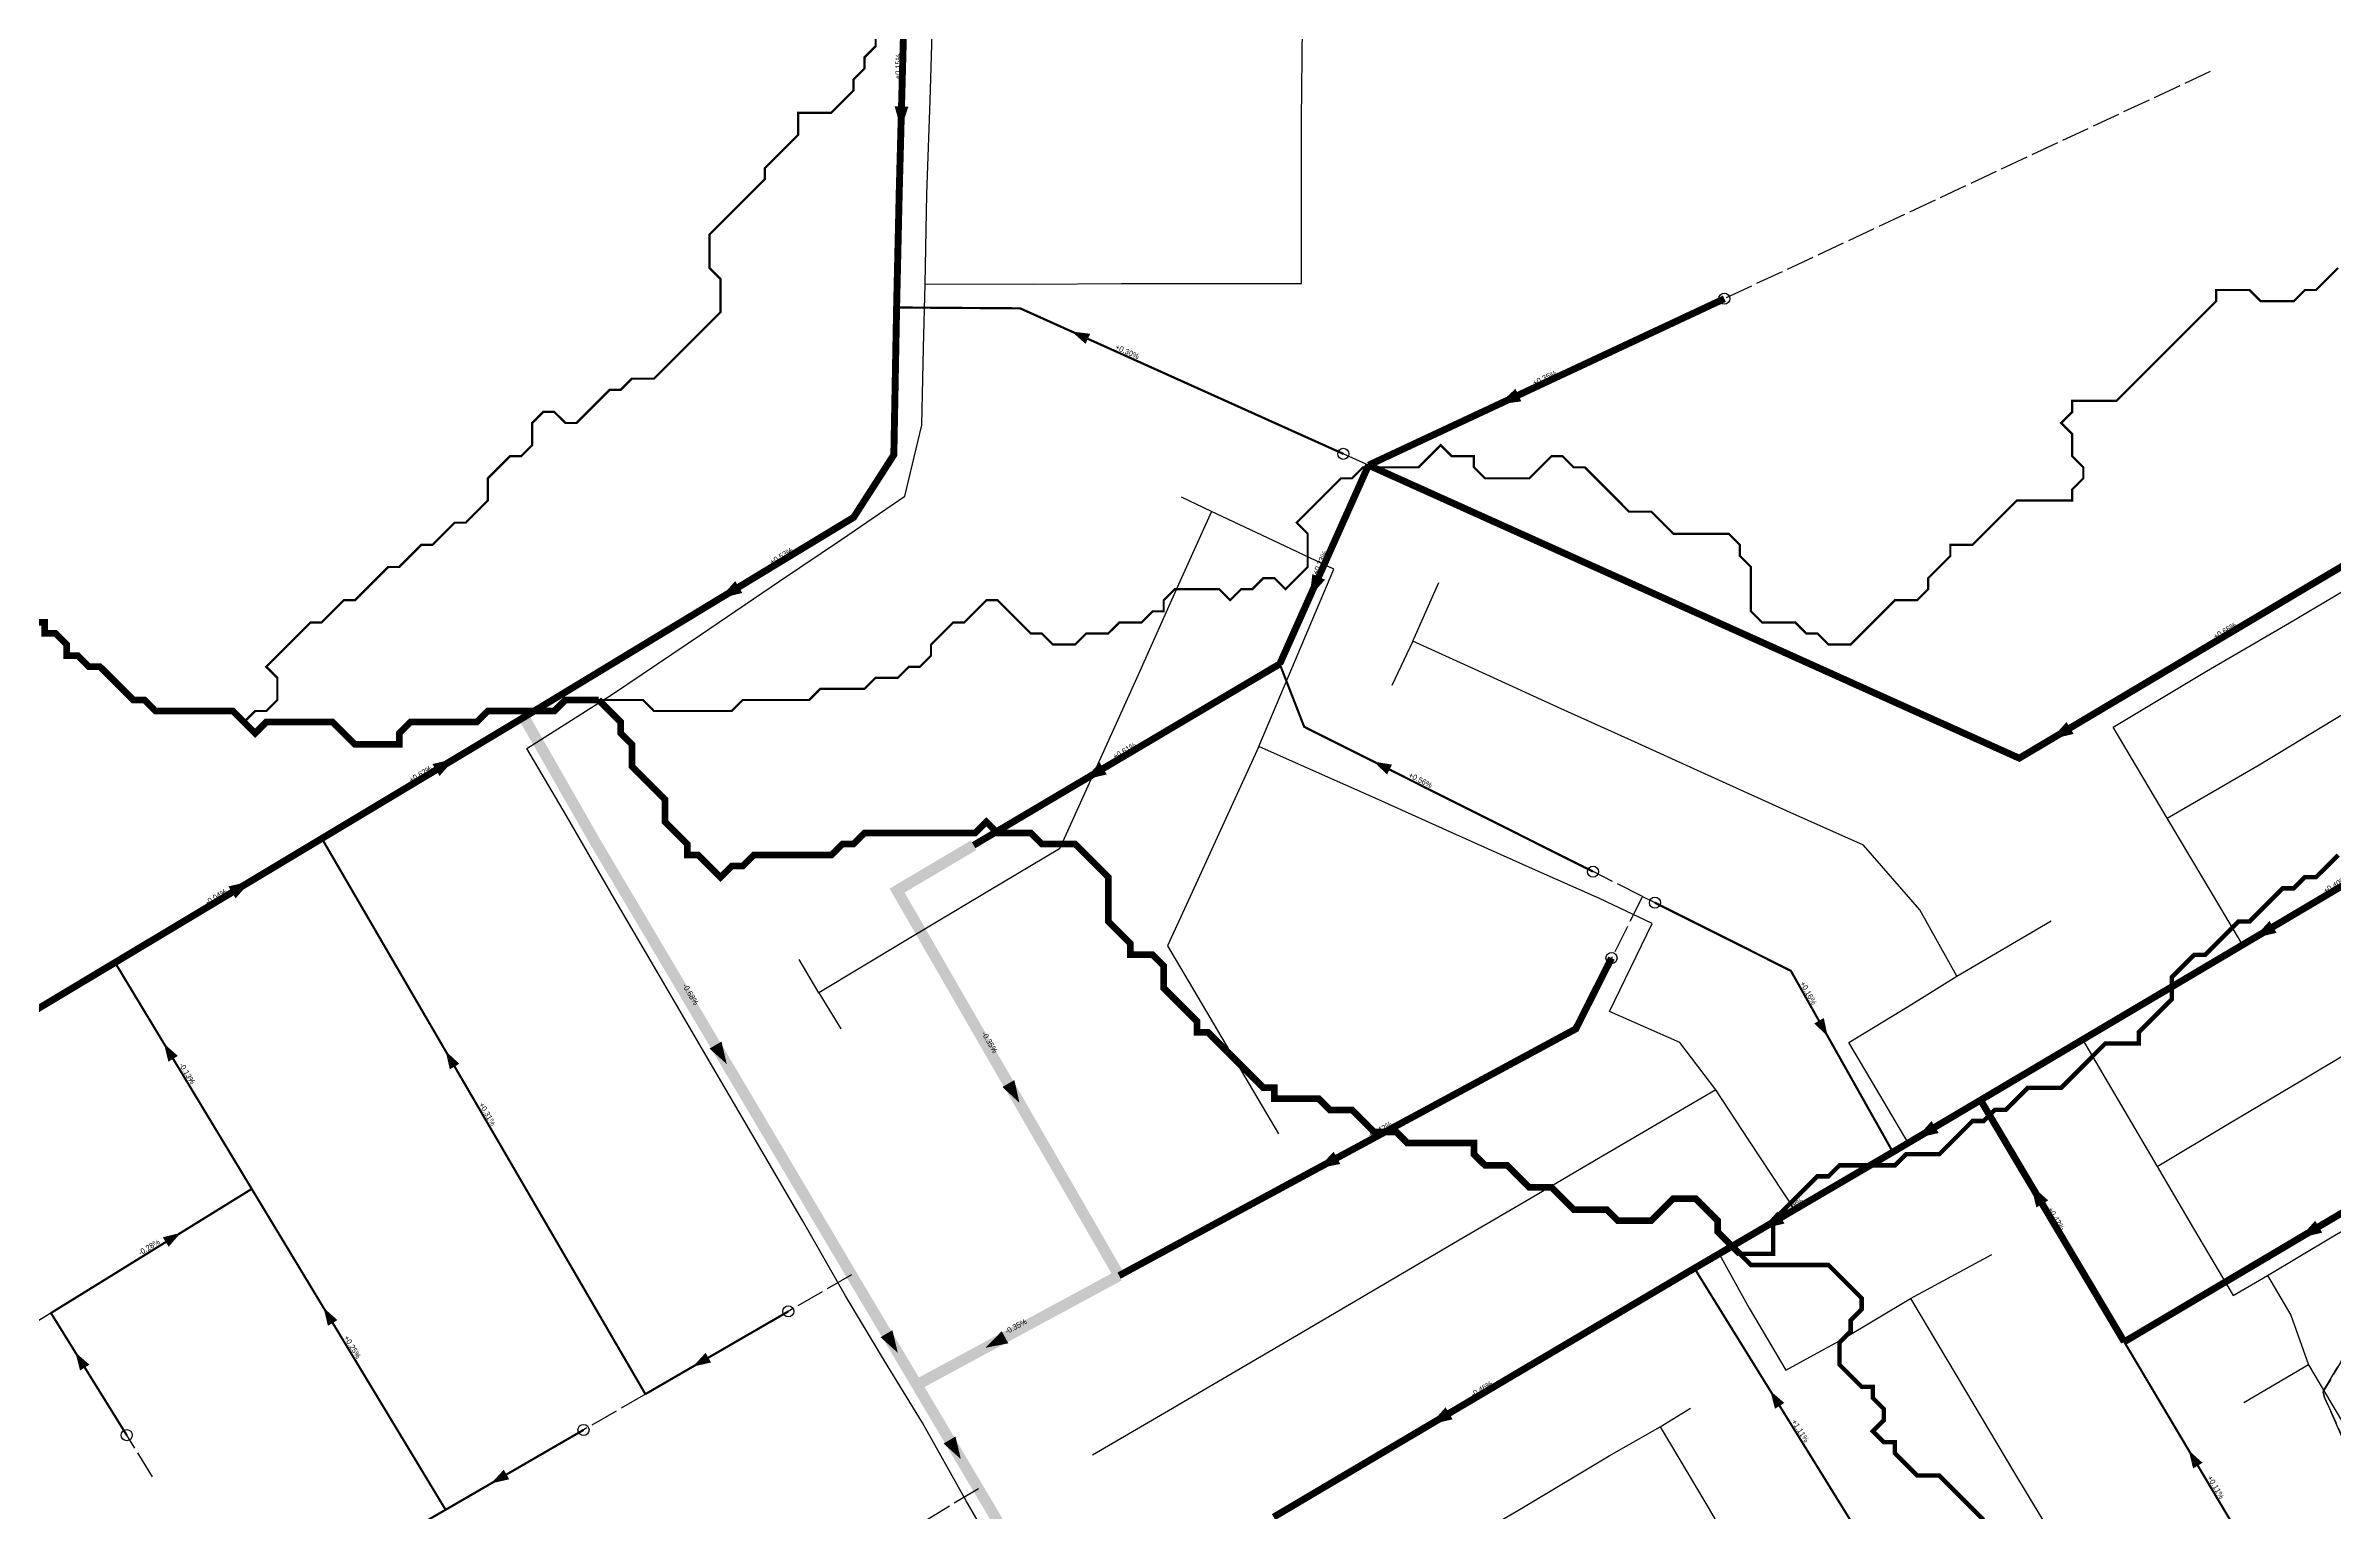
# Model space of a CAD drawing. Header units: metres. Extents: x 442821 to 452274, y 2561971 to 2571293.
# Drawn here: x 444724 to 445550, y 2566555 to 2567085 of the extents above; entities that cross this region are included whole.
import ezdxf
from ezdxf.enums import TextEntityAlignment as Align

# ---------------------------------------------------------------- set-up
doc = ezdxf.new("R2010")
doc.units = ezdxf.units.M
doc.header["$LTSCALE"] = 8
doc.linetypes.add('DASHDOT', pattern=[3.556, 2.54, -0.508, 0, -0.508])
doc.linetypes.add('DASHED', pattern=[1.524, 1.27, -0.254])
for name, color, linetype in [('A_ARROWS', 7, 'Continuous'), ('A_BRANCH', 7, 'Continuous'), ('A_BUILT_2006', 252, 'Continuous'), ('A_CATCHMENTS', 7, 'Continuous'), ('A_GRADIENT', 8, 'Continuous'), ('A_HEAD_GAP', 8, 'Continuous'), ('A_HEADS', 8, 'Continuous'), ('A_LATERAL', 7, 'Continuous'), ('A_STREAMS', 5, 'Continuous'), ('A_SUBMAIN', 7, 'Continuous')]:
    doc.layers.add(name, color=color, linetype=linetype)

msp = doc.modelspace()

# ---------------------------------------------------------------- linework, layer by layer
at = {"layer": 'A_ARROWS', "color": 1}
for points in [[(445032.34, 2567054.61), (445030.06, 2567062.68), (445035.05, 2567062.54)], [(445094.01, 2566981.32), (445100.67, 2566980.52), (445099.02, 2566976.87)], [(445248.05, 2566954.98), (445254.24, 2566960.64), (445256.36, 2566956.11)], [(444966.95, 2566884.91), (444972.5, 2566891.2), (444975.09, 2566886.92)], [(445179.91, 2566885.42), (445180.89, 2566893.74), (445185.45, 2566891.7)], [(445447.6, 2566834.07), (445453.2, 2566840.3), (445455.75, 2566836)], [(444871.32, 2566827.08), (444865.75, 2566820.82), (444863.18, 2566825.11)], [(445098.51, 2566819.45), (445104.12, 2566825.68), (445106.66, 2566821.37)], [(445203.04, 2566826), (445209.66, 2566824.92), (445207.86, 2566821.34)], [(444797.66, 2566782.88), (444792.09, 2566776.62), (444789.52, 2566780.91)], [(445520.89, 2566762.25), (445526.5, 2566768.48), (445529.05, 2566764.18)], [(445366.96, 2566726.83), (445362.08, 2566731.43), (445365.56, 2566733.39)], [(444766.25, 2566724.15), (444771.27, 2566719.71), (444767.85, 2566717.64)], [(444867.96, 2566721.43), (444872.91, 2566716.9), (444869.46, 2566714.89)], [(444969.46, 2566716.74), (444963.23, 2566722.35), (444967.54, 2566724.9)], [(445075.13, 2566702.8), (445068.97, 2566708.48), (445073.3, 2566710.98)], [(445398.86, 2566689.94), (445404.47, 2566696.17), (445407.02, 2566691.87)], [(445182.76, 2566679.08), (445188.61, 2566685.08), (445190.99, 2566680.68)], [(445440.36, 2566673.13), (445446.59, 2566667.53), (445442.3, 2566664.97)], [(445343.21, 2566657.28), (445348.84, 2566663.48), (445351.37, 2566659.17)], [(445537.37, 2566653.95), (445542.98, 2566660.18), (445545.53, 2566655.88)], [(444772.34, 2566655.85), (444767.95, 2566650.79), (444765.84, 2566654.19)], [(444823.87, 2566628.75), (444828.89, 2566624.31), (444825.46, 2566622.24)], [(445031.2, 2566612.5), (445024.97, 2566618.11), (445029.27, 2566620.66)], [(445062.9, 2566614.31), (445068.75, 2566620.31), (445071.12, 2566615.91)], [(444734.28, 2566612.61), (444739.35, 2566608.22), (444735.95, 2566606.11)], [(444957.25, 2566607.51), (444961.79, 2566612.45), (444963.79, 2566608.99)], [(445346.25, 2566598.77), (445351.32, 2566594.38), (445347.92, 2566592.27)], [(445223.38, 2566586.56), (445228.99, 2566592.79), (445231.54, 2566588.48)], [(445053.97, 2566574.11), (445047.74, 2566579.71), (445052.04, 2566582.26)], [(445497.35, 2566577.24), (445502.34, 2566572.76), (445498.9, 2566570.72)], [(444884.39, 2566565.33), (444888.93, 2566570.27), (444890.93, 2566566.81)]]:
    msp.add_solid(points, dxfattribs=at)
at = {"layer": 'A_BRANCH', "color": 1, "linetype": 'DASHED', "const_width": 0.8}
for points in [[(445192.07, 2566937.16), (445075.39, 2566989.71), (445030.78, 2566990.01)], [(445304.58, 2566775.07), (445353.67, 2566750.45), (445390.5, 2566684.99)], [(444991.68, 2566627.44), (444940.07, 2566597.57)], [(445537.42, 2566509.82), (445474.04, 2566616.45)]]:
    msp.add_lwpolyline(points, dxfattribs=at)
at = {"layer": 'A_BRANCH', "color": 1, "const_width": 0.8}
for points in [[(445282.25, 2566786.27), (445177.94, 2566838.59), (445169.12, 2566861.27)], [(445392.6, 2566523.88), (445318.86, 2566643.02)], [(444917.74, 2566584.64), (444867.93, 2566555.8)]]:
    msp.add_lwpolyline(points, dxfattribs=at)
at = {"layer": 'A_BUILT_2006', "color": 252}
for points in [[(445042.93, 2567064.74), (445043.77, 2567093)], [(445176.93, 2567057.75), (445177.32, 2567091.74)], [(445041.65, 2567030.93), (445042.93, 2567064.74)], [(445177.03, 2567027.07), (445176.93, 2567057.75)], [(445041.05, 2566998.57), (445041.65, 2567030.93)], [(445177.03, 2566998.66), (445177.03, 2567027.07)], [(445040.47, 2566975.44), (445041.05, 2566998.57)], [(445041.05, 2566998.57), (445080.32, 2566998.47)], [(445080.32, 2566998.47), (445112.04, 2566998.62)], [(445112.04, 2566998.62), (445149.27, 2566998.64)], [(445149.27, 2566998.64), (445177.03, 2566998.66)], [(445039.91, 2566947.47), (445040.47, 2566975.44)], [(445033.75, 2566921.9), (445039.91, 2566947.47)], [(445010.85, 2566906.27), (445033.75, 2566921.9)], [(445144.51, 2566916.29), (445132.62, 2566889.91)], [(445144.51, 2566916.29), (445133.62, 2566921.52)], [(445164.65, 2566906.85), (445144.51, 2566916.29)], [(444988.44, 2566891.17), (445010.85, 2566906.27)], [(445188.62, 2566895.52), (445164.65, 2566906.85)], [(444960.32, 2566872.07), (444988.44, 2566891.17)], [(445175.76, 2566865.03), (445188.62, 2566895.52)], [(445217.12, 2566869.52), (445226.62, 2566890.74)], [(445533.74, 2566876.17), (445563, 2566893.43)], [(445132.62, 2566889.91), (445118.56, 2566858.72)], [(445503.69, 2566858.61), (445533.74, 2566876.17)], [(444928.18, 2566850.42), (444960.32, 2566872.07)], [(445217.12, 2566869.52), (445209.62, 2566853.52)], [(445244.98, 2566856.84), (445217.12, 2566869.52)], [(445118.56, 2566858.72), (445102.68, 2566823.49)], [(445161.62, 2566831.52), (445175.76, 2566865.03)], [(445470.03, 2566838.41), (445503.69, 2566858.61)], [(444897.3, 2566830.73), (444928.18, 2566850.42)], [(445270.74, 2566845.12), (445244.98, 2566856.84)], [(445297.16, 2566833.1), (445270.74, 2566845.12)], [(445522.71, 2566824.88), (445553.38, 2566843.42)], [(445319.9, 2566822.76), (445297.16, 2566833.1)], [(445489.51, 2566805.6), (445470.03, 2566838.41)], [(444911.57, 2566806.48), (444897.3, 2566830.73)], [(445161.62, 2566831.52), (445151.59, 2566809.65)], [(445182.34, 2566822.25), (445161.62, 2566831.52)], [(445489.51, 2566805.6), (445522.71, 2566824.88)], [(445102.68, 2566823.49), (445089.62, 2566794.52)], [(445204.64, 2566812.28), (445182.34, 2566822.25)], [(445353.41, 2566807.61), (445319.9, 2566822.76)], [(445151.59, 2566809.65), (445138.83, 2566781.79)], [(445231.62, 2566800.21), (445204.64, 2566812.28)], [(444929.08, 2566776.17), (444911.57, 2566806.48)], [(445261.51, 2566786.85), (445231.62, 2566800.21)], [(445379.89, 2566795.84), (445353.41, 2566807.61)], [(445502.52, 2566783.74), (445489.51, 2566805.6)], [(445089.62, 2566794.52), (445063.74, 2566779.05)], [(445400.24, 2566772.49), (445379.89, 2566795.84)], [(445284.62, 2566776.52), (445261.51, 2566786.85)], [(445516.83, 2566759.67), (445502.52, 2566783.74)], [(444945.04, 2566748.82), (444929.08, 2566776.17)], [(445063.74, 2566779.05), (445033.56, 2566761.01)], [(445138.83, 2566781.79), (445128.62, 2566759.52)], [(445303.62, 2566767.52), (445284.62, 2566776.52)], [(445516.83, 2566759.67), (445551.51, 2566779.25)], [(445288.2, 2566735.72), (445303.62, 2566767.52)], [(445413.62, 2566748.52), (445400.24, 2566772.49)], [(445413.62, 2566748.52), (445447.62, 2566768.52)], [(445033.56, 2566761.01), (445002.68, 2566742.55)], [(445128.62, 2566759.52), (445143.86, 2566733.61)], [(445486.22, 2566741.26), (445516.83, 2566759.67)], [(445002.68, 2566742.55), (444995.62, 2566754.52)], [(444961, 2566721.48), (444945.04, 2566748.82)], [(445002.68, 2566742.55), (445010.62, 2566729.52)], [(445396.39, 2566737.84), (445413.62, 2566748.52)], [(445143.86, 2566733.61), (445158.02, 2566709.54)], [(445313.62, 2566724.52), (445288.2, 2566735.72)], [(445374.62, 2566724.52), (445396.39, 2566737.84)], [(445458.97, 2566725.62), (445486.22, 2566741.26)], [(445428.12, 2566707.21), (445458.97, 2566725.62)], [(445458.97, 2566725.62), (445473.09, 2566701.68)], [(445538.42, 2566711.11), (445568.99, 2566729.36)], [(444978.45, 2566691.58), (444961, 2566721.48)], [(445326.62, 2566707.52), (445313.62, 2566724.52)], [(445384.26, 2566708.26), (445374.62, 2566724.52)], [(445158.02, 2566709.54), (445168.62, 2566691.52)], [(445511.46, 2566695.02), (445538.42, 2566711.11)], [(445326.62, 2566707.52), (445306.79, 2566695.88)], [(445338.44, 2566689.26), (445326.62, 2566707.52)], [(445396.05, 2566688.37), (445384.26, 2566708.26)], [(445396.05, 2566688.37), (445428.12, 2566707.21)], [(445473.09, 2566701.68), (445485.94, 2566679.78)], [(445306.79, 2566695.88), (445282.73, 2566681.77)], [(445485.94, 2566679.78), (445511.46, 2566695.02)], [(444996.75, 2566660.22), (444978.45, 2566691.58)], [(445355.16, 2566664.12), (445338.44, 2566689.26)], [(445375.88, 2566676.41), (445396.05, 2566688.37)], [(445282.73, 2566681.77), (445259.89, 2566668.37)], [(445355.16, 2566664.12), (445375.88, 2566676.41)], [(445485.94, 2566679.78), (445499, 2566657.44)], [(445259.89, 2566668.37), (445233.89, 2566653.12)], [(445549.09, 2566654.36), (445575.78, 2566669.9)], [(445012.28, 2566633.03), (444996.75, 2566660.22)], [(445327.93, 2566647.97), (445355.16, 2566664.12)], [(445233.89, 2566653.12), (445204.69, 2566635.91)], [(445499, 2566657.44), (445513.32, 2566633.15)], [(445525.83, 2566640.44), (445549.09, 2566654.36)], [(445296.75, 2566629.49), (445327.93, 2566647.97)], [(445327.93, 2566647.97), (445338.59, 2566628.58)], [(445396.91, 2566632.12), (445426.29, 2566647.96)], [(445204.69, 2566635.91), (445173.72, 2566617.82)], [(445513.32, 2566633.15), (445525.83, 2566640.44)], [(445525.83, 2566640.44), (445534.21, 2566626.05)], [(445026.39, 2566609.57), (445012.28, 2566633.03)], [(445262.7, 2566609.32), (445296.75, 2566629.49)], [(445338.59, 2566628.58), (445351.83, 2566606.25)], [(445372.29, 2566617.47), (445396.91, 2566632.12)], [(445396.91, 2566632.12), (445416.76, 2566598.75)], [(445173.72, 2566617.82), (445148.45, 2566602.99)], [(445534.21, 2566626.05), (445540.58, 2566608.2)], [(445040.07, 2566587.22), (445026.39, 2566609.57)], [(445351.83, 2566606.25), (445372.29, 2566617.47)], [(445148.45, 2566602.99), (445128.9, 2566591.52)], [(445230.48, 2566590.19), (445262.7, 2566609.32)], [(445540.58, 2566608.2), (445517.2, 2566594.47)], [(445540.58, 2566608.2), (445556.68, 2566580.94)], [(445416.76, 2566598.75), (445434.1, 2566569.67)], [(445055.84, 2566559), (445040.07, 2566587.22)], [(445128.9, 2566591.52), (445101.55, 2566575.48)], [(445200.51, 2566572.42), (445230.48, 2566590.19)], [(445288.1, 2566575.24), (445306.44, 2566585.75)], [(445306.44, 2566585.75), (445317.39, 2566592.54)], [(445306.44, 2566585.75), (445323.01, 2566558.11)], [(445167.57, 2566553.19), (445200.51, 2566572.42)], [(445256.54, 2566556.32), (445288.1, 2566575.24)], [(445434.1, 2566569.67), (445454.92, 2566535.11)], [(445070.2, 2566534.39), (445055.84, 2566559)], [(445226.9, 2566539.07), (445256.54, 2566556.32)], [(445323.01, 2566558.11), (445339.39, 2566530.01)]]:
    msp.add_lwpolyline(points, dxfattribs=at)
at = {"layer": 'A_CATCHMENTS', "color": 1, "linetype": 'DASHED'}
msp.add_lwpolyline([(445554.83, 2566613.5), (445546.03, 2566598.7), (445545.85, 2566598.24), (445546.38, 2566596.32), (445552.74, 2566582.06)], dxfattribs=at)
at = {"layer": 'A_CATCHMENTS', "color": 3, "linetype": 'DASHED'}
msp.add_lwpolyline([(445552.74, 2566582.06), (445546.38, 2566596.32), (445545.85, 2566598.24), (445546.03, 2566598.7), (445554.83, 2566613.5)], dxfattribs=at)
at = {"layer": 'A_HEAD_GAP', "color": 8, "linetype": 'DASHED'}
for points in [[(445505.12, 2567075.26), (445329.67, 2566993.17)], [(445201.18, 2566933.06), (445192.07, 2566937.16)], [(445300.14, 2566777.3), (445282.25, 2566786.27)], [(445300.14, 2566777.3), (445288.92, 2566755.04)], [(445300.14, 2566777.3), (445304.58, 2566775.07)], [(445014.5, 2566640.66), (444991.68, 2566627.44)], [(444725.44, 2566626.85), (444720.1, 2566623.55)], [(444940.07, 2566597.57), (444917.74, 2566584.64)], [(444762.15, 2566567.69), (444752.81, 2566582.74)], [(445060.31, 2566563.41), (445038.1, 2566549.94)]]:
    msp.add_lwpolyline(points, dxfattribs=at)
at = {"layer": 'A_HEADS', "color": 1}
for centre in [(445329.67, 2566993.17), (445192.07, 2566937.16), (445282.25, 2566786.27), (445304.58, 2566775.07), (445288.92, 2566755.04), (444991.68, 2566627.44), (444917.74, 2566584.64), (444752.81, 2566582.74)]:
    msp.add_circle(centre, 2, dxfattribs=at)
at = {"layer": 'A_LATERAL', "color": 1, "linetype": 'DASHED', "const_width": 0.8}
for points in [[(444940.07, 2566597.57), (444823.25, 2566798.24)], [(444867.93, 2566555.8), (444797.94, 2566671.68)], [(444752.81, 2566582.74), (444725.44, 2566626.85)]]:
    msp.add_lwpolyline(points, dxfattribs=at)
at = {"layer": 'A_LATERAL', "color": 1, "linetype": 'DASHDOT', "const_width": 0.8}
for points in [[(444797.94, 2566671.68), (444748.57, 2566753.43)], [(444725.44, 2566626.85), (444797.94, 2566671.68)], [(444814.48, 2566524.86), (444867.93, 2566555.8)]]:
    msp.add_lwpolyline(points, dxfattribs=at)
at = {"layer": 'A_STREAMS', "color": 5}
for points, const_width in [([(445023.2, 2567088.35), (445023.2, 2567084.35), (445019.2, 2567080.35), (445019.2, 2567076.35), (445015.2, 2567072.35), (445015.2, 2567068.35), (445011.2, 2567064.35), (445007.2, 2567060.34), (445003.2, 2567060.34), (444999.2, 2567060.34), (444995.2, 2567060.34), (444995.2, 2567056.34), (444995.2, 2567052.34), (444991.2, 2567048.34), (444987.2, 2567044.34), (444983.2, 2567040.34), (444983.2, 2567036.34), (444979.2, 2567032.33), (444975.2, 2567028.33), (444971.2, 2567024.33), (444967.2, 2567020.33), (444963.19, 2567016.33), (444963.19, 2567012.33), (444963.19, 2567008.33), (444963.19, 2567004.32), (444967.2, 2567000.32), (444967.2, 2566996.32), (444967.2, 2566992.32), (444967.2, 2566988.32), (444963.19, 2566984.32), (444959.19, 2566980.32), (444955.19, 2566976.32), (444951.19, 2566972.31), (444947.19, 2566968.31), (444943.19, 2566964.31), (444939.19, 2566964.31), (444935.19, 2566964.31), (444931.19, 2566960.31), (444927.19, 2566960.31), (444923.19, 2566956.31), (444919.19, 2566952.31), (444915.19, 2566948.31), (444911.19, 2566948.31), (444907.19, 2566952.31), (444903.19, 2566952.31), (444899.19, 2566948.31), (444899.19, 2566944.3), (444899.19, 2566940.3), (444895.19, 2566936.3), (444891.18, 2566936.3), (444887.18, 2566932.3), (444883.18, 2566928.3), (444883.18, 2566924.3), (444883.18, 2566920.3), (444879.18, 2566916.29), (444875.18, 2566912.29), (444871.18, 2566912.29), (444867.18, 2566908.29), (444863.18, 2566904.29), (444859.18, 2566904.29), (444855.18, 2566900.29), (444851.18, 2566896.29), (444847.18, 2566896.29), (444843.18, 2566892.29), (444839.18, 2566888.28), (444835.18, 2566884.28), (444831.18, 2566884.28), (444827.18, 2566880.28), (444823.18, 2566876.28), (444819.17, 2566876.28), (444815.17, 2566872.28), (444811.17, 2566868.28), (444807.17, 2566864.28), (444803.17, 2566860.27), (444807.17, 2566856.27), (444807.17, 2566852.27), (444807.17, 2566848.27), (444803.17, 2566844.27), (444799.17, 2566844.27), (444795.17, 2566840.27)], 0.8), ([(445551.28, 2567004.32), (445547.28, 2567000.32), (445543.27, 2566996.32), (445539.27, 2566996.32), (445535.27, 2566992.32), (445531.27, 2566992.32), (445527.27, 2566992.32), (445523.27, 2566992.32), (445519.27, 2566996.32), (445515.27, 2566996.32), (445511.27, 2566996.32), (445507.27, 2566996.32), (445507.27, 2566992.32), (445503.27, 2566988.32), (445499.27, 2566984.32), (445495.27, 2566980.32), (445491.27, 2566976.32), (445487.27, 2566972.31), (445483.27, 2566968.31), (445479.27, 2566964.31), (445475.27, 2566960.31), (445471.26, 2566956.31), (445467.26, 2566956.31), (445463.26, 2566956.31), (445459.26, 2566956.31), (445455.26, 2566956.31), (445455.26, 2566952.31), (445451.26, 2566948.31), (445455.26, 2566944.3), (445455.26, 2566940.3), (445455.26, 2566936.3), (445459.26, 2566932.3), (445459.26, 2566928.3), (445455.26, 2566924.3), (445455.26, 2566920.3), (445451.26, 2566920.3), (445447.26, 2566920.3), (445443.26, 2566920.3), (445439.26, 2566920.3), (445435.26, 2566920.3), (445431.26, 2566916.29), (445427.26, 2566912.29), (445423.26, 2566908.29), (445419.26, 2566904.29), (445415.26, 2566904.29), (445411.26, 2566904.29), (445411.26, 2566900.29), (445407.26, 2566896.29), (445403.26, 2566892.29), (445403.26, 2566888.28), (445399.25, 2566884.28), (445395.25, 2566884.28), (445391.25, 2566884.28), (445387.25, 2566880.28), (445383.25, 2566876.28), (445379.25, 2566872.28), (445375.25, 2566868.28), (445371.25, 2566868.28), (445367.25, 2566868.28), (445363.25, 2566872.28), (445359.25, 2566872.28), (445355.25, 2566876.28), (445351.25, 2566876.28), (445347.25, 2566876.28), (445343.25, 2566876.28), (445339.25, 2566880.28), (445339.25, 2566884.28), (445339.25, 2566888.28), (445339.25, 2566892.29), (445339.25, 2566896.29), (445335.25, 2566900.29), (445335.25, 2566904.29), (445331.25, 2566908.29), (445327.25, 2566908.29), (445323.24, 2566908.29), (445319.24, 2566908.29), (445315.24, 2566908.29), (445311.24, 2566908.29), (445307.24, 2566912.29), (445303.24, 2566916.29), (445299.24, 2566916.29), (445295.24, 2566916.29), (445291.24, 2566920.3), (445287.24, 2566924.3), (445283.24, 2566928.3), (445279.24, 2566932.3), (445275.24, 2566932.3), (445271.24, 2566936.3), (445267.24, 2566936.3), (445263.24, 2566932.3), (445259.24, 2566928.3), (445255.24, 2566928.3), (445251.23, 2566928.3), (445247.23, 2566928.3), (445243.23, 2566928.3), (445239.23, 2566932.3), (445239.23, 2566936.3), (445235.23, 2566936.3), (445231.23, 2566936.3), (445227.23, 2566940.3), (445223.23, 2566936.3), (445219.23, 2566932.3), (445215.23, 2566932.3), (445211.23, 2566932.3), (445207.23, 2566932.3), (445203.23, 2566932.3), (445199.23, 2566932.3), (445195.23, 2566928.3), (445191.23, 2566928.3), (445187.23, 2566924.3), (445183.23, 2566920.3), (445179.22, 2566916.29), (445175.22, 2566912.29), (445179.22, 2566908.29), (445179.22, 2566904.29), (445179.22, 2566900.29), (445179.22, 2566896.29), (445175.22, 2566892.29), (445171.22, 2566888.28), (445167.22, 2566892.29), (445163.22, 2566892.29), (445159.22, 2566888.28), (445155.22, 2566888.28), (445151.22, 2566884.28), (445147.22, 2566888.28), (445143.22, 2566888.28), (445139.22, 2566888.28), (445135.22, 2566888.28), (445131.22, 2566888.28), (445127.22, 2566884.28), (445127.22, 2566880.28), (445123.22, 2566880.28), (445119.22, 2566876.28), (445115.22, 2566876.28), (445111.22, 2566876.28), (445107.21, 2566872.28), (445103.21, 2566872.28), (445099.21, 2566872.28), (445095.21, 2566868.28), (445091.21, 2566868.28), (445087.21, 2566868.28), (445083.21, 2566872.28), (445079.21, 2566872.28), (445075.21, 2566876.28), (445071.21, 2566880.28), (445067.21, 2566884.28), (445063.21, 2566884.28), (445059.21, 2566880.28), (445055.21, 2566876.28), (445051.21, 2566876.28), (445047.21, 2566872.28), (445043.21, 2566868.28), (445043.21, 2566864.28), (445039.21, 2566860.27), (445035.2, 2566860.27), (445031.2, 2566856.27), (445027.2, 2566856.27), (445023.2, 2566856.27), (445019.2, 2566852.27), (445015.2, 2566852.27), (445011.2, 2566852.27), (445007.2, 2566852.27), (445003.2, 2566852.27), (444999.2, 2566848.27), (444995.2, 2566848.27), (444991.2, 2566848.27), (444987.2, 2566848.27), (444983.2, 2566848.27), (444979.2, 2566848.27), (444975.2, 2566848.27), (444971.2, 2566844.27), (444967.2, 2566844.27), (444963.19, 2566844.27), (444959.19, 2566844.27), (444955.19, 2566844.27), (444951.19, 2566844.27), (444947.19, 2566844.27), (444943.19, 2566844.27), (444939.19, 2566848.27), (444935.19, 2566848.27), (444931.19, 2566848.27), (444927.19, 2566848.27), (444923.19, 2566848.27)], 0.8), ([(444795.17, 2566840.27), (444791.17, 2566844.27), (444787.17, 2566844.27), (444783.17, 2566844.27), (444779.17, 2566844.27), (444775.17, 2566844.27), (444771.17, 2566844.27), (444767.17, 2566844.27), (444763.17, 2566844.27), (444759.17, 2566848.27), (444755.17, 2566848.27), (444751.17, 2566852.27), (444747.17, 2566856.27), (444743.16, 2566860.27), (444739.16, 2566860.27), (444735.16, 2566864.28), (444731.16, 2566864.28), (444731.16, 2566868.28), (444727.16, 2566872.28), (444723.16, 2566872.28), (444723.16, 2566876.28), (444719.16, 2566876.28)], 2.4), ([(444923.19, 2566848.27), (444919.19, 2566848.27), (444915.19, 2566848.27), (444911.19, 2566848.27), (444907.19, 2566844.27), (444903.19, 2566844.27), (444899.19, 2566844.27), (444895.19, 2566844.27), (444891.18, 2566844.27), (444887.18, 2566844.27), (444883.18, 2566844.27), (444879.18, 2566840.27), (444875.18, 2566840.27), (444871.18, 2566840.27), (444867.18, 2566840.27), (444863.18, 2566840.27), (444859.18, 2566840.27), (444855.18, 2566840.27), (444851.18, 2566836.27), (444851.18, 2566832.26), (444847.18, 2566832.26), (444843.18, 2566832.26), (444839.18, 2566832.26), (444835.18, 2566832.26), (444831.18, 2566836.27), (444827.18, 2566840.27), (444823.18, 2566840.27), (444819.17, 2566840.27), (444815.17, 2566840.27), (444811.17, 2566840.27), (444807.17, 2566840.27), (444803.17, 2566840.27), (444799.17, 2566836.27), (444795.17, 2566840.27)], 2.4), ([(445335.25, 2566648.2), (445331.25, 2566652.2), (445327.25, 2566656.2), (445327.25, 2566660.2), (445323.24, 2566664.21), (445319.24, 2566668.21), (445315.24, 2566668.21), (445311.24, 2566668.21), (445307.24, 2566664.21), (445303.24, 2566660.2), (445299.24, 2566660.2), (445295.24, 2566660.2), (445291.24, 2566660.2), (445287.24, 2566664.21), (445283.24, 2566664.21), (445279.24, 2566664.21), (445275.24, 2566664.21), (445271.24, 2566668.21), (445267.24, 2566672.21), (445263.24, 2566672.21), (445259.24, 2566672.21), (445255.24, 2566676.21), (445251.23, 2566680.21), (445247.23, 2566680.21), (445243.23, 2566680.21), (445239.23, 2566684.21), (445239.23, 2566688.21), (445235.23, 2566688.21), (445231.23, 2566688.21), (445227.23, 2566688.21), (445223.23, 2566688.21), (445219.23, 2566688.21), (445215.23, 2566688.21), (445211.23, 2566692.22), (445207.23, 2566692.22), (445203.23, 2566692.22), (445199.23, 2566696.22), (445195.23, 2566700.22), (445191.23, 2566700.22), (445187.23, 2566700.22), (445183.23, 2566704.22), (445179.22, 2566704.22), (445175.22, 2566704.22), (445171.22, 2566704.22), (445167.22, 2566704.22), (445167.22, 2566708.22), (445163.22, 2566708.22), (445159.22, 2566712.22), (445155.22, 2566716.22), (445151.22, 2566720.23), (445147.22, 2566724.23), (445143.22, 2566728.23), (445139.22, 2566728.23), (445139.22, 2566732.23), (445135.22, 2566736.23), (445131.22, 2566740.23), (445127.22, 2566744.23), (445127.22, 2566748.24), (445127.22, 2566752.24), (445123.22, 2566756.24), (445119.22, 2566756.24), (445115.22, 2566756.24), (445115.22, 2566760.24), (445111.22, 2566764.24), (445107.21, 2566768.24), (445107.21, 2566772.24), (445107.21, 2566776.25), (445107.21, 2566780.25), (445107.21, 2566784.25), (445103.21, 2566788.25), (445099.21, 2566792.25), (445095.21, 2566796.25), (445091.21, 2566796.25), (445087.21, 2566796.25), (445083.21, 2566796.25), (445079.21, 2566800.25), (445075.21, 2566800.25), (445071.21, 2566800.25), (445067.21, 2566800.25), (445063.21, 2566804.26), (445059.21, 2566800.25), (445055.21, 2566800.25), (445051.21, 2566800.25), (445047.21, 2566800.25), (445043.21, 2566800.25), (445039.21, 2566800.25), (445035.2, 2566800.25), (445031.2, 2566800.25), (445027.2, 2566800.25), (445023.2, 2566800.25), (445019.2, 2566800.25), (445015.2, 2566796.25), (445011.2, 2566796.25), (445007.2, 2566792.25), (445003.2, 2566792.25), (444999.2, 2566792.25), (444995.2, 2566792.25), (444991.2, 2566792.25), (444987.2, 2566792.25), (444983.2, 2566792.25), (444979.2, 2566792.25), (444975.2, 2566788.25), (444971.2, 2566788.25), (444967.2, 2566784.25), (444963.19, 2566788.25), (444959.19, 2566792.25), (444955.19, 2566792.25), (444955.19, 2566796.25), (444951.19, 2566800.25), (444947.19, 2566804.26), (444947.19, 2566808.26), (444947.19, 2566812.26), (444943.19, 2566816.26), (444939.19, 2566820.26), (444935.19, 2566824.26), (444935.19, 2566828.26), (444935.19, 2566832.26), (444931.19, 2566836.27), (444931.19, 2566840.27), (444927.19, 2566844.27), (444923.19, 2566848.27)], 2.4), ([(445551.28, 2566792.25), (445547.28, 2566788.25), (445543.27, 2566784.25), (445539.27, 2566784.25), (445535.27, 2566780.25), (445531.27, 2566780.25), (445527.27, 2566776.25), (445523.27, 2566772.24), (445519.27, 2566768.24), (445515.27, 2566768.24), (445511.27, 2566764.24), (445507.27, 2566760.24), (445503.27, 2566756.24), (445499.27, 2566756.24), (445495.27, 2566752.24), (445491.27, 2566748.24), (445491.27, 2566744.23), (445491.27, 2566740.23), (445487.27, 2566736.23), (445483.27, 2566732.23), (445479.27, 2566728.23), (445479.27, 2566724.23), (445475.27, 2566724.23), (445471.26, 2566724.23), (445467.26, 2566724.23), (445463.26, 2566720.23), (445459.26, 2566716.22), (445455.26, 2566712.22), (445451.26, 2566708.22), (445447.26, 2566708.22), (445443.26, 2566708.22), (445439.26, 2566708.22), (445435.26, 2566704.22), (445431.26, 2566700.22), (445427.26, 2566700.22), (445423.26, 2566696.22), (445419.26, 2566696.22), (445415.26, 2566692.22), (445411.26, 2566688.21), (445407.26, 2566684.21), (445403.26, 2566684.21), (445399.25, 2566684.21), (445395.25, 2566684.21), (445391.25, 2566680.21), (445387.25, 2566680.21), (445383.25, 2566680.21), (445379.25, 2566680.21), (445375.25, 2566680.21), (445371.25, 2566680.21), (445367.25, 2566676.21), (445363.25, 2566676.21), (445359.25, 2566672.21), (445355.25, 2566668.21), (445351.25, 2566664.21), (445347.25, 2566660.2), (445347.25, 2566656.2), (445347.25, 2566652.2), (445347.25, 2566648.2), (445343.25, 2566648.2), (445339.25, 2566648.2), (445335.25, 2566648.2)], 1.6), ([(445423.26, 2566552.17), (445419.26, 2566556.17), (445415.26, 2566560.17), (445411.26, 2566564.17), (445407.26, 2566568.17), (445403.26, 2566568.17), (445399.25, 2566568.17), (445395.25, 2566572.17), (445391.25, 2566576.18), (445391.25, 2566580.18), (445387.25, 2566580.18), (445383.25, 2566584.18), (445387.25, 2566588.18), (445387.25, 2566592.18), (445383.25, 2566596.18), (445383.25, 2566600.18), (445379.25, 2566600.18), (445375.25, 2566604.19), (445371.25, 2566608.19), (445371.25, 2566612.19), (445371.25, 2566616.19), (445375.25, 2566620.19), (445375.25, 2566624.19), (445379.25, 2566628.19), (445379.25, 2566632.2), (445375.25, 2566636.2), (445371.25, 2566640.2), (445367.25, 2566644.2), (445363.25, 2566644.2), (445359.25, 2566644.2), (445355.25, 2566644.2), (445351.25, 2566644.2), (445347.25, 2566644.2), (445343.25, 2566644.2), (445339.25, 2566644.2), (445335.25, 2566648.2)], 1.6)]:
    msp.add_lwpolyline(points, dxfattribs=dict(at, const_width=const_width))
at = {"layer": 'A_SUBMAIN', "color": 1, "linetype": 'DASHED', "const_width": 2.5}
for points in [[(445035.28, 2567164.01), (445031.74, 2567032.16), (445030.78, 2566990.01)], [(445329.67, 2566993.17), (445201.18, 2566933.06)], [(445201.18, 2566933.06), (445169.12, 2566861.27)], [(445679.74, 2566856.38), (445422.16, 2566703.75)], [(444748.57, 2566753.43), (444823.25, 2566798.24)], [(445288.92, 2566755.04), (445276.03, 2566729.48), (445111.12, 2566640.37)], [(445643.11, 2566716.57), (445474.04, 2566616.45)], [(445422.16, 2566703.75), (445390.5, 2566684.99)], [(445474.04, 2566616.45), (445422.16, 2566703.75)], [(445390.5, 2566684.99), (445318.86, 2566643.02)]]:
    msp.add_lwpolyline(points, dxfattribs=at)
at = {"layer": 'A_SUBMAIN', "color": 1, "const_width": 2.5}
for points in [[(445807.78, 2567048.2), (445436.13, 2566827.24), (445201.18, 2566933.06)], [(445030.78, 2566990.01), (445029.78, 2566936.8), (445015.26, 2566914.2), (444896.23, 2566842.03)], [(445169.12, 2566861.27), (445058.6, 2566795.81)], [(444823.25, 2566798.24), (444896.23, 2566842.03)]]:
    msp.add_lwpolyline(points, dxfattribs=at)
at = {"layer": 'A_SUBMAIN', "color": 1, "linetype": 'DASHDOT', "const_width": 2.5}
for points in [[(444550.86, 2566634.79), (444748.57, 2566753.43)], [(445318.86, 2566643.02), (445166.9, 2566553.16)]]:
    msp.add_lwpolyline(points, dxfattribs=at)
at = {"layer": 'A_TRUNK', "color": 1, "linetype": 'DASHDOT', "const_width": 4}
for points in [[(444896.23, 2566842.03), (444921.82, 2566797.21), (445014.5, 2566640.66)], [(445058.6, 2566795.81), (445030.95, 2566779.43), (445111.12, 2566640.37)], [(445014.5, 2566640.66), (445038.08, 2566600.9)], [(445111.12, 2566640.37), (445038.08, 2566600.9)], [(445060.31, 2566563.41), (445092.97, 2566508.19)]]:
    msp.add_lwpolyline(points, dxfattribs=at)
at = {"layer": 'A_TRUNK', "color": 1, "linetype": 'DASHED', "const_width": 4}
msp.add_lwpolyline([(445038.08, 2566600.9), (445060.31, 2566563.41)], dxfattribs=at)

# ---------------------------------------------------------------- texts
at = {"layer": 'A_GRADIENT', "color": 1}
for s, rotation, p in [('+0.15%', 88.46362, (445032.94, 2567077.01)), ('+0.30%', 335.75453, (445113.39, 2566972.59)), ('+0.35%', 25.07405, (445265.43, 2566963.11)), ('+0.53%', 31.22978, (444989.98, 2566898.87)), ('+0.23%', 65.92974, (445185.15, 2566897.16)), ('+0.66%', 30.73276, (445511.21, 2566871.88)), ('+0.61%', 30.63711, (445113.86, 2566828.54)), ('+0.62%', 30.96587, (444859.74, 2566820.13)), ('+0.56%', 333.36274, (445219.22, 2566817.88)), ('+0.40%', 30.64911, (445550.95, 2566780.06)), ('-0.04%', 30.96587, (444785.91, 2566775.83)), ('-0.68%', -59.37603, (444955.02, 2566741.14)), ('+0.16%', -60.63226, (445358.62, 2566741.65)), ('-0.35%', -60.03566, (445063.01, 2566723.82)), ('-0.13%', 301.13019, (444773.25, 2566712.55)), ('+0.31%', 300.20682, (444881.66, 2566697.9)), ('+0.42%', 28.38395, (445206.17, 2566691.73)), ('+0.18%', 30.36161, (445354.68, 2566664.01)), ('+0.42%', 300.72636, (445448.1, 2566660.1)), ('-0.28%', 31.72988, (444761.69, 2566649.27)), ('+0.25%', 301.13019, (444832.93, 2566613.74)), ('-0.35%', 28.38395, (445074.6, 2566620.63)), ('-0.46%', 30.5968, (445242.88, 2566598.09)), ('+1.11%', 301.75255, (445355.73, 2566583.45)), ('+0.11%', 300.72636, (445505.73, 2566563.14))]:
    msp.add_text(s, height=2, rotation=rotation, dxfattribs=at).set_placement(p, align=Align.BOTTOM_CENTER)

doc.saveas('drawing.dxf')
